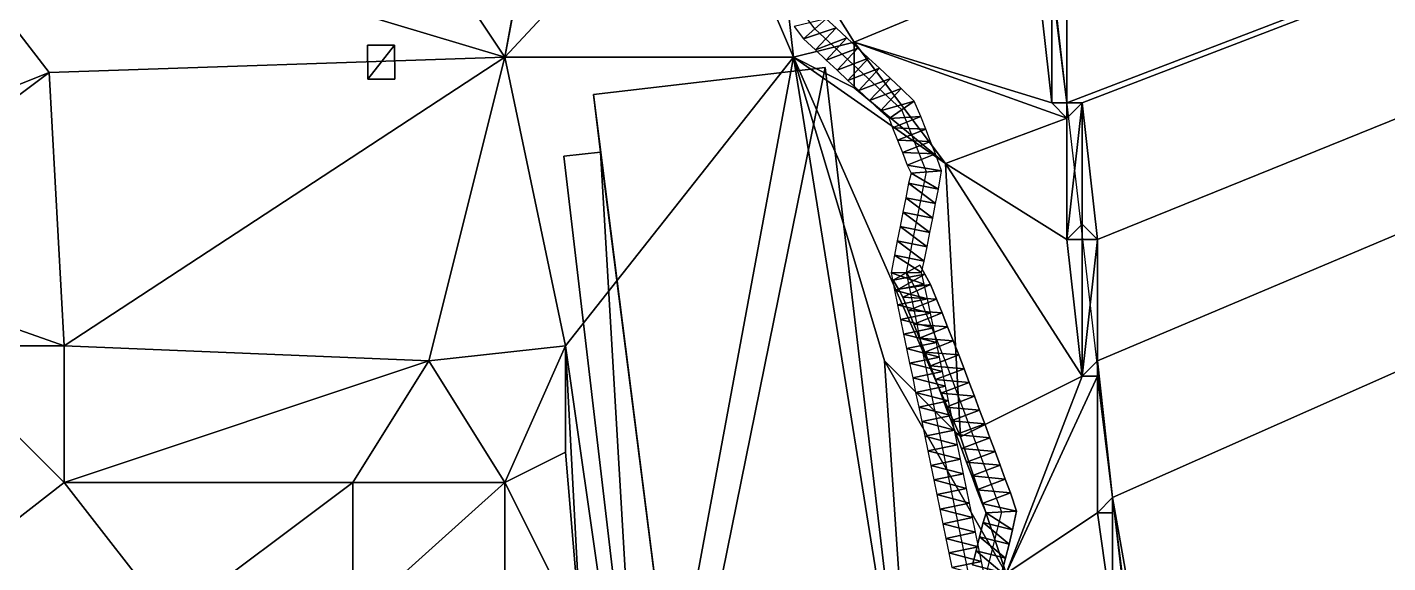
# Model space of a CAD drawing. Header units: metres. Extents: x -1103 to 901, y -902 to 905.
# Drawn here: x -760.9 to -581.8, y -602.6 to -532 of the extents above; entities that cross this region are included whole.
import ezdxf

# ---------------------------------------------------------------- set-up
doc = ezdxf.new("R2010")
doc.units = ezdxf.units.M
for name, color, linetype in [('OSM_BRIDGES', 6, 'CONTINUOUS'), ('OSM_BUILDING_FOOTPRINTS', 7, 'CONTINUOUS'), ('OSM_BUILDING_ROOFS', 1, 'CONTINUOUS'), ('OSM_BUILDING_WALLS', 8, 'CONTINUOUS'), ('OSM_ROAD_AXES', 2, 'CONTINUOUS'), ('OSM_ROAD_SURFACE', 9, 'CONTINUOUS'), ('OSM_TERRAIN', 3, 'CONTINUOUS'), ('OSM_WATER_OUTLINES', 4, 'CONTINUOUS'), ('OSM_WATER_SURFACE', 5, 'CONTINUOUS')]:
    doc.layers.add(name, color=color, linetype=linetype)

msp = doc.modelspace()

# ---------------------------------------------------------------- linework, layer by layer
at = {"layer": 'OSM_BRIDGES'}
for points in [[(-646.88, -565.34, 5.11), (-643.39, -563.37, 5.11), (-642.71, -564.58, 5.1)], [(-643.39, -563.37, 6.01), (-642.71, -564.58, 6), (-642.71, -564.58, 5.1)], [(-643.39, -563.37, 6.01), (-642.71, -564.58, 5.1), (-643.39, -563.37, 5.11)], [(-646.88, -565.34, 5.11), (-642.71, -564.58, 5.1), (-646.2, -566.54, 5.1)], [(-646.88, -565.34, 6.01), (-646.88, -565.34, 5.11), (-646.2, -566.54, 5.1)], [(-646.88, -565.34, 6.01), (-646.2, -566.54, 5.1), (-646.2, -566.54, 6)], [(-646.2, -566.54, 5.1), (-642.71, -564.58, 5.1), (-641.96, -565.92, 5.08)], [(-646.2, -566.54, 5.1), (-641.96, -565.92, 5.08), (-645.59, -567.61, 5.08)], [(-645.59, -567.61, 5.08), (-641.96, -565.92, 5.08), (-641.18, -567.85, 5.07)], [(-642.71, -564.58, 6), (-641.96, -565.92, 5.99), (-641.96, -565.92, 5.08)], [(-642.71, -564.58, 6), (-641.96, -565.92, 5.08), (-642.71, -564.58, 5.1)], [(-641.96, -565.92, 5.99), (-641.18, -567.85, 5.97), (-641.18, -567.85, 5.07)], [(-641.96, -565.92, 5.99), (-641.18, -567.85, 5.07), (-641.96, -565.92, 5.08)], [(-646.2, -566.54, 6), (-646.2, -566.54, 5.1), (-645.59, -567.61, 5.08)], [(-646.2, -566.54, 6), (-645.59, -567.61, 5.08), (-645.59, -567.61, 5.99)], [(-645.59, -567.61, 5.99), (-645.59, -567.61, 5.08), (-644.89, -569.34, 5.07)], [(-645.59, -567.61, 5.99), (-644.89, -569.34, 5.07), (-644.89, -569.34, 5.97)], [(-645.59, -567.61, 5.08), (-641.18, -567.85, 5.07), (-644.89, -569.34, 5.07)], [(-644.89, -569.34, 5.07), (-641.18, -567.85, 5.07), (-640.45, -569.68, 5.06)], [(-644.89, -569.34, 5.97), (-644.89, -569.34, 5.07), (-644.16, -571.17, 5.06)], [(-644.89, -569.34, 5.97), (-644.16, -571.17, 5.06), (-644.16, -571.17, 5.96)], [(-644.89, -569.34, 5.07), (-640.45, -569.68, 5.06), (-644.16, -571.17, 5.06)], [(-641.18, -567.85, 5.97), (-640.45, -569.68, 5.96), (-640.45, -569.68, 5.06)], [(-641.18, -567.85, 5.97), (-640.45, -569.68, 5.06), (-641.18, -567.85, 5.07)], [(-644.16, -571.17, 5.06), (-640.45, -569.68, 5.06), (-639.72, -571.51, 5.04)], [(-644.16, -571.17, 5.96), (-644.16, -571.17, 5.06), (-643.43, -573, 5.04)], [(-644.16, -571.17, 5.96), (-643.43, -573, 5.04), (-643.43, -573, 5.94)], [(-644.16, -571.17, 5.06), (-639.72, -571.51, 5.04), (-643.43, -573, 5.04)], [(-640.45, -569.68, 5.96), (-639.72, -571.51, 5.94), (-639.72, -571.51, 5.04)], [(-640.45, -569.68, 5.96), (-639.72, -571.51, 5.04), (-640.45, -569.68, 5.06)], [(-643.43, -573, 5.04), (-639.72, -571.51, 5.04), (-638.98, -573.34, 5.03)], [(-643.43, -573, 5.94), (-643.43, -573, 5.04), (-642.69, -574.83, 5.03)], [(-643.43, -573, 5.94), (-642.69, -574.83, 5.03), (-642.69, -574.83, 5.93)], [(-643.43, -573, 5.04), (-638.98, -573.34, 5.03), (-642.69, -574.83, 5.03)], [(-639.72, -571.51, 5.94), (-638.98, -573.34, 5.93), (-638.98, -573.34, 5.03)], [(-639.72, -571.51, 5.94), (-638.98, -573.34, 5.03), (-639.72, -571.51, 5.04)], [(-642.69, -574.83, 5.03), (-638.98, -573.34, 5.03), (-638.24, -575.19, 5.01)], [(-642.69, -574.83, 5.93), (-642.69, -574.83, 5.03), (-641.97, -576.63, 5.01)], [(-642.69, -574.83, 5.93), (-641.97, -576.63, 5.01), (-641.97, -576.63, 5.91)], [(-642.69, -574.83, 5.03), (-638.24, -575.19, 5.01), (-641.97, -576.63, 5.01)], [(-638.98, -573.34, 5.93), (-638.24, -575.19, 5.91), (-638.24, -575.19, 5.01)], [(-638.98, -573.34, 5.93), (-638.24, -575.19, 5.01), (-638.98, -573.34, 5.03)], [(-641.97, -576.63, 5.01), (-638.24, -575.19, 5.01), (-637.55, -577.03, 5)], [(-641.97, -576.63, 5.91), (-641.97, -576.63, 5.01), (-641.3, -578.43, 5)], [(-641.97, -576.63, 5.91), (-641.3, -578.43, 5), (-641.3, -578.43, 5.9)], [(-641.97, -576.63, 5.01), (-637.55, -577.03, 5), (-641.3, -578.43, 5)], [(-638.24, -575.19, 5.91), (-637.55, -577.03, 5.9), (-637.55, -577.03, 5)], [(-638.24, -575.19, 5.91), (-637.55, -577.03, 5), (-638.24, -575.19, 5.01)], [(-641.3, -578.43, 5), (-637.55, -577.03, 5), (-636.87, -578.85, 4.98)], [(-641.3, -578.43, 5.9), (-641.3, -578.43, 5), (-640.62, -580.25, 4.98)], [(-641.3, -578.43, 5.9), (-640.62, -580.25, 4.98), (-640.62, -580.25, 5.88)], [(-641.3, -578.43, 5), (-636.87, -578.85, 4.98), (-640.62, -580.25, 4.98)], [(-637.55, -577.03, 5.9), (-636.87, -578.85, 5.88), (-636.87, -578.85, 4.98)], [(-637.55, -577.03, 5.9), (-636.87, -578.85, 4.98), (-637.55, -577.03, 5)], [(-640.62, -580.25, 4.98), (-636.87, -578.85, 4.98), (-636.19, -580.66, 4.97)], [(-640.62, -580.25, 5.88), (-640.62, -580.25, 4.98), (-639.94, -582.07, 4.97)], [(-640.62, -580.25, 5.88), (-639.94, -582.07, 4.97), (-639.94, -582.07, 5.87)], [(-640.62, -580.25, 4.98), (-636.19, -580.66, 4.97), (-639.94, -582.07, 4.97)], [(-636.87, -578.85, 5.88), (-636.19, -580.66, 5.87), (-636.19, -580.66, 4.97)], [(-636.87, -578.85, 5.88), (-636.19, -580.66, 4.97), (-636.87, -578.85, 4.98)], [(-639.94, -582.07, 4.97), (-636.19, -580.66, 4.97), (-635.51, -582.48, 4.95)], [(-639.94, -582.07, 5.87), (-639.94, -582.07, 4.97), (-639.26, -583.88, 4.95)], [(-639.94, -582.07, 5.87), (-639.26, -583.88, 4.95), (-639.26, -583.88, 5.85)], [(-639.94, -582.07, 4.97), (-635.51, -582.48, 4.95), (-639.26, -583.88, 4.95)], [(-636.19, -580.66, 5.87), (-635.51, -582.48, 5.85), (-635.51, -582.48, 4.95)], [(-636.19, -580.66, 5.87), (-635.51, -582.48, 4.95), (-636.19, -580.66, 4.97)], [(-639.26, -583.88, 4.95), (-635.51, -582.48, 4.95), (-634.83, -584.3, 4.94)], [(-639.26, -583.88, 5.85), (-639.26, -583.88, 4.95), (-638.58, -585.7, 4.94)], [(-639.26, -583.88, 5.85), (-638.58, -585.7, 4.94), (-638.58, -585.7, 5.84)], [(-639.26, -583.88, 4.95), (-634.83, -584.3, 4.94), (-638.58, -585.7, 4.94)], [(-635.51, -582.48, 5.85), (-634.83, -584.3, 5.84), (-634.83, -584.3, 4.94)], [(-635.51, -582.48, 5.85), (-634.83, -584.3, 4.94), (-635.51, -582.48, 4.95)], [(-638.58, -585.7, 4.94), (-634.83, -584.3, 4.94), (-634.15, -586.12, 4.93)], [(-638.58, -585.7, 5.84), (-638.58, -585.7, 4.94), (-637.9, -587.52, 4.93)], [(-638.58, -585.7, 5.84), (-637.9, -587.52, 4.93), (-637.9, -587.52, 5.83)], [(-638.58, -585.7, 4.94), (-634.15, -586.12, 4.93), (-637.9, -587.52, 4.93)], [(-634.83, -584.3, 5.84), (-634.15, -586.12, 5.83), (-634.15, -586.12, 4.93)], [(-634.83, -584.3, 5.84), (-634.15, -586.12, 4.93), (-634.83, -584.3, 4.94)], [(-637.9, -587.52, 4.93), (-634.15, -586.12, 4.93), (-633.47, -587.94, 4.91)], [(-637.9, -587.52, 5.83), (-637.9, -587.52, 4.93), (-637.22, -589.34, 4.91)], [(-637.9, -587.52, 5.83), (-637.22, -589.34, 4.91), (-637.22, -589.34, 5.81)], [(-637.9, -587.52, 4.93), (-633.47, -587.94, 4.91), (-637.22, -589.34, 4.91)], [(-634.15, -586.12, 5.83), (-633.47, -587.94, 5.81), (-633.47, -587.94, 4.91)], [(-634.15, -586.12, 5.83), (-633.47, -587.94, 4.91), (-634.15, -586.12, 4.93)], [(-637.22, -589.34, 4.91), (-633.47, -587.94, 4.91), (-632.79, -589.75, 4.9)], [(-633.47, -587.94, 5.81), (-632.79, -589.75, 5.8), (-632.79, -589.75, 4.9)], [(-633.47, -587.94, 5.81), (-632.79, -589.75, 4.9), (-633.47, -587.94, 4.91)], [(-637.22, -589.34, 5.81), (-637.22, -589.34, 4.91), (-636.54, -591.15, 4.9)], [(-637.22, -589.34, 5.81), (-636.54, -591.15, 4.9), (-636.54, -591.15, 5.8)], [(-637.22, -589.34, 4.91), (-632.79, -589.75, 4.9), (-636.54, -591.15, 4.9)], [(-636.54, -591.15, 4.9), (-632.79, -589.75, 4.9), (-632.12, -591.57, 4.88)], [(-632.79, -589.75, 5.8), (-632.12, -591.57, 5.78), (-632.12, -591.57, 4.88)], [(-632.79, -589.75, 5.8), (-632.12, -591.57, 4.88), (-632.79, -589.75, 4.9)], [(-636.54, -591.15, 5.8), (-636.54, -591.15, 4.9), (-635.86, -592.97, 4.88)], [(-636.54, -591.15, 5.8), (-635.86, -592.97, 4.88), (-635.86, -592.97, 5.78)], [(-636.54, -591.15, 4.9), (-632.12, -591.57, 4.88), (-635.86, -592.97, 4.88)], [(-635.86, -592.97, 4.88), (-632.12, -591.57, 4.88), (-631.44, -593.39, 4.87)], [(-632.12, -591.57, 5.78), (-631.44, -593.39, 5.77), (-631.44, -593.39, 4.87)], [(-632.12, -591.57, 5.78), (-631.44, -593.39, 4.87), (-632.12, -591.57, 4.88)], [(-635.86, -592.97, 5.78), (-635.86, -592.97, 4.88), (-635.18, -594.79, 4.87)], [(-635.86, -592.97, 5.78), (-635.18, -594.79, 4.87), (-635.18, -594.79, 5.77)], [(-635.86, -592.97, 4.88), (-631.44, -593.39, 4.87), (-635.18, -594.79, 4.87)], [(-635.18, -594.79, 4.87), (-631.44, -593.39, 4.87), (-630.63, -595.79, 4.85)], [(-631.44, -593.39, 5.77), (-630.63, -595.79, 5.75), (-630.63, -595.79, 4.85)], [(-631.44, -593.39, 5.77), (-630.63, -595.79, 4.85), (-631.44, -593.39, 4.87)], [(-635.18, -594.79, 5.77), (-635.18, -594.79, 4.87), (-634.63, -596.02, 4.85)], [(-635.18, -594.79, 5.77), (-634.63, -596.02, 4.85), (-634.63, -596.02, 5.75)], [(-635.18, -594.79, 4.87), (-630.63, -595.79, 4.85), (-634.63, -596.02, 4.85)], [(-634.63, -596.02, 5.75), (-634.63, -596.02, 4.85), (-635.04, -597.28, 4.84)], [(-634.63, -596.02, 5.75), (-635.04, -597.28, 4.84), (-635.04, -597.28, 5.74)], [(-634.63, -596.02, 4.85), (-631.16, -598.26, 4.84), (-635.04, -597.28, 4.84)], [(-634.63, -596.02, 4.85), (-630.63, -595.79, 4.85), (-631.16, -598.26, 4.84)], [(-630.63, -595.79, 5.75), (-631.16, -598.26, 5.74), (-631.16, -598.26, 4.84)], [(-630.63, -595.79, 5.75), (-631.16, -598.26, 4.84), (-630.63, -595.79, 4.85)], [(-635.04, -597.28, 5.74), (-635.04, -597.28, 4.84), (-635.5, -599.15, 4.83)], [(-635.04, -597.28, 5.74), (-635.5, -599.15, 4.83), (-635.5, -599.15, 5.72)], [(-635.04, -597.28, 4.84), (-631.62, -600.12, 4.83), (-635.5, -599.15, 4.83)], [(-635.04, -597.28, 4.84), (-631.16, -598.26, 4.84), (-631.62, -600.12, 4.83)], [(-631.16, -598.26, 5.74), (-631.62, -600.12, 5.72), (-631.62, -600.12, 4.83)], [(-631.16, -598.26, 5.74), (-631.62, -600.12, 4.83), (-631.16, -598.26, 4.84)], [(-635.5, -599.15, 5.72), (-635.5, -599.15, 4.83), (-635.97, -601.01, 4.81)], [(-635.5, -599.15, 5.72), (-635.97, -601.01, 4.81), (-635.97, -601.01, 5.71)], [(-635.5, -599.15, 4.83), (-632.09, -601.98, 4.81), (-635.97, -601.01, 4.81)], [(-635.5, -599.15, 4.83), (-631.62, -600.12, 4.83), (-632.09, -601.98, 4.81)], [(-635.97, -601.01, 5.71), (-635.97, -601.01, 4.81), (-636.44, -602.87, 4.8)], [(-635.97, -601.01, 5.71), (-636.44, -602.87, 4.8), (-636.44, -602.87, 5.7)], [(-635.97, -601.01, 4.81), (-632.56, -603.85, 4.8), (-636.44, -602.87, 4.8)], [(-635.97, -601.01, 4.81), (-632.09, -601.98, 4.81), (-632.56, -603.85, 4.8)], [(-631.62, -600.12, 5.72), (-632.09, -601.98, 5.71), (-632.09, -601.98, 4.81)], [(-631.62, -600.12, 5.72), (-632.09, -601.98, 4.81), (-631.62, -600.12, 4.83)], [(-632.09, -601.98, 5.71), (-632.56, -603.85, 5.7), (-632.56, -603.85, 4.8)], [(-632.09, -601.98, 5.71), (-632.56, -603.85, 4.8), (-632.09, -601.98, 4.81)]]:
    msp.add_3dface(points, dxfattribs=at)
at = {"layer": 'OSM_BUILDING_FOOTPRINTS'}
for points in [[(-716.08, -534.41, 4.81), (-712.53, -534.38, 4.81), (-712.48, -538.87, 4.81), (-716.03, -538.9, 4.81), (-716.08, -534.41, 4.81)], [(-680.5, -631.95, 3.77), (-674.87, -631.28, 3.77), (-673.91, -639.36, 3.77), (-644.24, -635.91, 3.77), (-655.83, -537.36, 3.77), (-686.32, -540.9, 3.77), (-685.42, -548.49, 3.77), (-690.25, -549.04, 3.77), (-680.5, -631.95, 3.77)]]:
    msp.add_polyline3d(points, close=True, dxfattribs=at)
at = {"layer": 'OSM_BUILDING_ROOFS'}
for points in [[(-712.53, -534.38, 14.81), (-716.08, -534.41, 14.81), (-716.03, -538.9, 14.81)], [(-712.53, -534.38, 14.81), (-716.03, -538.9, 14.81), (-712.48, -538.87, 14.81)], [(-674.87, -631.28, 13.77), (-655.83, -537.36, 13.77), (-686.32, -540.9, 13.77)], [(-674.87, -631.28, 13.77), (-644.24, -635.91, 13.77), (-655.83, -537.36, 13.77)], [(-674.87, -631.28, 13.77), (-686.32, -540.9, 13.77), (-685.42, -548.49, 13.77)], [(-685.42, -548.49, 13.77), (-690.25, -549.04, 13.77), (-680.5, -631.95, 13.77)], [(-685.42, -548.49, 13.77), (-680.5, -631.95, 13.77), (-674.87, -631.28, 13.77)]]:
    msp.add_3dface(points, dxfattribs=at)
at = {"layer": 'OSM_BUILDING_WALLS'}
for points in [[(-712.53, -534.38, 4.81), (-716.08, -534.41, 4.81), (-716.08, -534.41, 14.81)], [(-712.53, -534.38, 4.81), (-716.08, -534.41, 14.81), (-712.53, -534.38, 14.81)], [(-716.08, -534.41, 4.81), (-716.03, -538.9, 4.81), (-716.03, -538.9, 14.81)], [(-716.08, -534.41, 4.81), (-716.03, -538.9, 14.81), (-716.08, -534.41, 14.81)], [(-712.48, -538.87, 4.81), (-712.53, -534.38, 4.81), (-712.53, -534.38, 14.81)], [(-712.48, -538.87, 4.81), (-712.53, -534.38, 14.81), (-712.48, -538.87, 14.81)], [(-655.83, -537.36, 3.77), (-686.32, -540.9, 3.77), (-686.32, -540.9, 13.77)], [(-655.83, -537.36, 3.77), (-686.32, -540.9, 13.77), (-655.83, -537.36, 13.77)], [(-644.24, -635.91, 3.77), (-655.83, -537.36, 3.77), (-655.83, -537.36, 13.77)], [(-644.24, -635.91, 3.77), (-655.83, -537.36, 13.77), (-644.24, -635.91, 13.77)], [(-716.03, -538.9, 4.81), (-712.48, -538.87, 4.81), (-712.48, -538.87, 14.81)], [(-716.03, -538.9, 4.81), (-712.48, -538.87, 14.81), (-716.03, -538.9, 14.81)], [(-686.32, -540.9, 3.77), (-685.42, -548.49, 3.77), (-685.42, -548.49, 13.77)], [(-686.32, -540.9, 3.77), (-685.42, -548.49, 13.77), (-686.32, -540.9, 13.77)], [(-685.42, -548.49, 3.77), (-690.25, -549.04, 3.77), (-690.25, -549.04, 13.77)], [(-685.42, -548.49, 3.77), (-690.25, -549.04, 13.77), (-685.42, -548.49, 13.77)], [(-690.25, -549.04, 3.77), (-680.5, -631.95, 3.77), (-680.5, -631.95, 13.77)], [(-690.25, -549.04, 3.77), (-680.5, -631.95, 13.77), (-690.25, -549.04, 13.77)]]:
    msp.add_3dface(points, dxfattribs=at)
at = {"layer": 'OSM_ROAD_AXES'}
for points in [[(-632.43, -625.89, 5.57), (-645.13, -564.36, 5.85), (-642.51, -551.1, 5.78), (-645.76, -542.91, 5.7), (-657.18, -532.24, 5.83), (-663.81, -523.25, 5.96), (-666.8, -516.62, 5.96), (-668.06, -510.39, 5.94), (-668.37, -495.93, 5.77), (-669.63, -468.47, 6.14), (-671.56, -444.61, 6.47), (-673.78, -439.62, 6.55), (-676.53, -436.75, 6.65), (-680.61, -434.25, 6.55), (-696.63, -425.13, 6.14)], [(-645.13, -564.36, 5.96), (-643.77, -566.77, 5.93), (-640.1, -575.91, 5.86), (-632.63, -595.91, 5.7), (-636.37, -610.81, 5.59), (-632.21, -616.85, 5.54), (-625.83, -628.78, 5.43), (-616.65, -648.8, 5.27)]]:
    msp.add_polyline3d(points, dxfattribs=at)
at = {"layer": 'OSM_ROAD_SURFACE'}
for points in [[(-655.69, -530.91, 5.82), (-659.9, -531.93, 5.97), (-658.67, -533.57, 5.94)], [(-654.39, -532.11, 5.78), (-655.69, -530.91, 5.82), (-658.67, -533.57, 5.94)], [(-654.39, -532.11, 5.78), (-658.67, -533.57, 5.94), (-657.12, -535.03, 5.88)], [(-652.96, -533.45, 5.73), (-654.39, -532.11, 5.78), (-657.12, -535.03, 5.88)], [(-652.96, -533.45, 5.73), (-657.12, -535.03, 5.88), (-655.69, -536.37, 5.82)], [(-651.53, -534.78, 5.7), (-652.96, -533.45, 5.73), (-655.69, -536.37, 5.82)], [(-651.53, -534.78, 5.7), (-655.69, -536.37, 5.82), (-654.26, -537.7, 5.76)], [(-650.11, -536.12, 5.69), (-651.53, -534.78, 5.7), (-654.26, -537.7, 5.76)], [(-650.11, -536.12, 5.69), (-654.26, -537.7, 5.76), (-652.84, -539.04, 5.69)], [(-648.68, -537.45, 5.66), (-650.11, -536.12, 5.69), (-652.84, -539.04, 5.69)], [(-648.68, -537.45, 5.66), (-652.84, -539.04, 5.69), (-651.41, -540.37, 5.66)], [(-647.25, -538.78, 5.63), (-648.68, -537.45, 5.66), (-651.41, -540.37, 5.66)], [(-647.25, -538.78, 5.63), (-651.41, -540.37, 5.66), (-649.98, -541.71, 5.68)], [(-645.82, -540.12, 5.6), (-647.25, -538.78, 5.63), (-649.98, -541.71, 5.68)], [(-645.82, -540.12, 5.6), (-649.98, -541.71, 5.68), (-648.56, -543.04, 5.72)], [(-644.12, -541.77, 5.58), (-645.82, -540.12, 5.6), (-648.56, -543.04, 5.72)], [(-644.12, -541.77, 5.58), (-648.56, -543.04, 5.72), (-647.4, -544.06, 5.74)], [(-643.25, -543.81, 5.64), (-644.12, -541.77, 5.58), (-647.4, -544.06, 5.74)], [(-643.25, -543.81, 5.64), (-647.4, -544.06, 5.74), (-646.97, -545.29, 5.86)], [(-642.6, -545.45, 5.7), (-643.25, -543.81, 5.64), (-646.97, -545.29, 5.86)], [(-642.6, -545.45, 5.7), (-646.97, -545.29, 5.86), (-646.32, -546.92, 5.86)], [(-641.95, -547.08, 5.76), (-642.6, -545.45, 5.7), (-646.32, -546.92, 5.86)], [(-641.95, -547.08, 5.76), (-646.32, -546.92, 5.86), (-645.67, -548.56, 5.86)], [(-641.3, -548.72, 5.78), (-641.95, -547.08, 5.76), (-645.67, -548.56, 5.86)], [(-641.3, -548.72, 5.78), (-645.67, -548.56, 5.86), (-645.02, -550.2, 5.86)], [(-640.52, -550.94, 5.8), (-641.3, -548.72, 5.78), (-645.02, -550.2, 5.86)], [(-640.52, -550.94, 5.8), (-645.02, -550.2, 5.86), (-644.51, -551.25, 5.85)], [(-640.92, -553.38, 5.82), (-644.51, -551.25, 5.85), (-644.85, -552.6, 5.86)], [(-640.92, -553.38, 5.82), (-640.52, -550.94, 5.8), (-644.51, -551.25, 5.85)], [(-641.3, -555.27, 5.83), (-644.85, -552.6, 5.86), (-645.22, -554.5, 5.87)], [(-641.3, -555.27, 5.83), (-640.92, -553.38, 5.82), (-644.85, -552.6, 5.86)], [(-641.67, -557.17, 5.84), (-645.22, -554.5, 5.87), (-645.6, -556.39, 5.88)], [(-641.67, -557.17, 5.84), (-641.3, -555.27, 5.83), (-645.22, -554.5, 5.87)], [(-642.05, -559.06, 5.84), (-645.6, -556.39, 5.88), (-645.97, -558.28, 5.89)], [(-642.05, -559.06, 5.84), (-641.67, -557.17, 5.84), (-645.6, -556.39, 5.88)], [(-642.42, -560.96, 5.86), (-645.97, -558.28, 5.89), (-646.35, -560.18, 5.9)], [(-642.42, -560.96, 5.86), (-642.05, -559.06, 5.84), (-645.97, -558.28, 5.89)], [(-642.8, -562.85, 5.87), (-646.35, -560.18, 5.9), (-646.72, -562.07, 5.91)], [(-642.8, -562.85, 5.87), (-642.42, -560.96, 5.86), (-646.35, -560.18, 5.9)], [(-643.13, -564.34, 5.87), (-646.72, -562.07, 5.91), (-647.13, -564.37, 5.92)], [(-643.13, -564.34, 5.87), (-642.8, -562.85, 5.87), (-646.72, -562.07, 5.91)], [(-646.88, -565.34, 6.01), (-642.71, -564.58, 6), (-643.39, -563.37, 6.01)], [(-642.78, -565.87, 5.87), (-643.13, -564.34, 5.87), (-647.13, -564.37, 5.92)], [(-642.78, -565.87, 5.87), (-647.13, -564.37, 5.92), (-646.69, -566.68, 5.93)], [(-646.88, -565.34, 6.01), (-646.2, -566.54, 6), (-642.71, -564.58, 6)], [(-642.38, -567.8, 5.87), (-642.78, -565.87, 5.87), (-646.69, -566.68, 5.93)], [(-646.2, -566.54, 6), (-641.96, -565.92, 5.99), (-642.71, -564.58, 6)], [(-646.2, -566.54, 6), (-645.59, -567.61, 5.99), (-641.96, -565.92, 5.99)], [(-645.59, -567.61, 5.99), (-641.18, -567.85, 5.97), (-641.96, -565.92, 5.99)], [(-642.38, -567.8, 5.87), (-646.69, -566.68, 5.93), (-646.3, -568.61, 5.96)], [(-641.98, -569.72, 5.88), (-642.38, -567.8, 5.87), (-646.3, -568.61, 5.96)], [(-645.59, -567.61, 5.99), (-644.89, -569.34, 5.97), (-641.18, -567.85, 5.97)], [(-641.98, -569.72, 5.88), (-646.3, -568.61, 5.96), (-645.9, -570.53, 5.98)], [(-644.89, -569.34, 5.97), (-640.45, -569.68, 5.96), (-641.18, -567.85, 5.97)], [(-644.89, -569.34, 5.97), (-644.16, -571.17, 5.96), (-640.45, -569.68, 5.96)], [(-641.59, -571.64, 5.88), (-641.98, -569.72, 5.88), (-645.9, -570.53, 5.98)], [(-641.59, -571.64, 5.88), (-645.9, -570.53, 5.98), (-645.5, -572.45, 6.01)], [(-644.16, -571.17, 5.96), (-639.72, -571.51, 5.94), (-640.45, -569.68, 5.96)], [(-644.16, -571.17, 5.96), (-643.43, -573, 5.94), (-639.72, -571.51, 5.94)], [(-641.19, -573.57, 5.88), (-641.59, -571.64, 5.88), (-645.5, -572.45, 6.01)], [(-641.19, -573.57, 5.88), (-645.5, -572.45, 6.01), (-645.11, -574.37, 6.03)], [(-643.43, -573, 5.94), (-638.98, -573.34, 5.93), (-639.72, -571.51, 5.94)], [(-643.43, -573, 5.94), (-642.69, -574.83, 5.93), (-638.98, -573.34, 5.93)], [(-640.79, -575.49, 5.88), (-641.19, -573.57, 5.88), (-645.11, -574.37, 6.03)], [(-640.79, -575.49, 5.88), (-645.11, -574.37, 6.03), (-644.71, -576.3, 6.06)], [(-642.69, -574.83, 5.93), (-638.24, -575.19, 5.91), (-638.98, -573.34, 5.93)], [(-642.69, -574.83, 5.93), (-641.97, -576.63, 5.91), (-638.24, -575.19, 5.91)], [(-640.39, -577.41, 5.88), (-640.79, -575.49, 5.88), (-644.71, -576.3, 6.06)], [(-640.39, -577.41, 5.88), (-644.71, -576.3, 6.06), (-644.31, -578.22, 6.08)], [(-641.97, -576.63, 5.91), (-637.55, -577.03, 5.9), (-638.24, -575.19, 5.91)], [(-641.97, -576.63, 5.91), (-641.3, -578.43, 5.9), (-637.55, -577.03, 5.9)], [(-640, -579.33, 5.88), (-640.39, -577.41, 5.88), (-644.31, -578.22, 6.08)], [(-640, -579.33, 5.88), (-644.31, -578.22, 6.08), (-643.92, -580.14, 6.11)], [(-641.3, -578.43, 5.9), (-636.87, -578.85, 5.88), (-637.55, -577.03, 5.9)], [(-641.3, -578.43, 5.9), (-640.62, -580.25, 5.88), (-636.87, -578.85, 5.88)], [(-639.6, -581.26, 5.88), (-640, -579.33, 5.88), (-643.92, -580.14, 6.11)], [(-639.6, -581.26, 5.88), (-643.92, -580.14, 6.11), (-643.52, -582.07, 6.13)], [(-640.62, -580.25, 5.88), (-636.19, -580.66, 5.87), (-636.87, -578.85, 5.88)], [(-640.62, -580.25, 5.88), (-639.94, -582.07, 5.87), (-636.19, -580.66, 5.87)], [(-639.21, -583.18, 5.88), (-639.6, -581.26, 5.88), (-643.52, -582.07, 6.13)], [(-639.21, -583.18, 5.88), (-643.52, -582.07, 6.13), (-643.12, -583.99, 6.14)], [(-639.94, -582.07, 5.87), (-635.51, -582.48, 5.85), (-636.19, -580.66, 5.87)], [(-639.94, -582.07, 5.87), (-639.26, -583.88, 5.85), (-635.51, -582.48, 5.85)], [(-638.81, -585.1, 5.9), (-639.21, -583.18, 5.88), (-643.12, -583.99, 6.14)], [(-639.26, -583.88, 5.85), (-634.83, -584.3, 5.84), (-635.51, -582.48, 5.85)], [(-639.26, -583.88, 5.85), (-638.58, -585.7, 5.84), (-634.83, -584.3, 5.84)], [(-638.81, -585.1, 5.9), (-643.12, -583.99, 6.14), (-642.73, -585.91, 6.14)], [(-638.41, -587.03, 5.92), (-638.81, -585.1, 5.9), (-642.73, -585.91, 6.14)], [(-638.58, -585.7, 5.84), (-634.15, -586.12, 5.83), (-634.83, -584.3, 5.84)], [(-638.58, -585.7, 5.84), (-637.9, -587.52, 5.83), (-634.15, -586.12, 5.83)], [(-638.41, -587.03, 5.92), (-642.73, -585.91, 6.14), (-642.33, -587.83, 6.13)], [(-638.01, -588.95, 5.94), (-638.41, -587.03, 5.92), (-642.33, -587.83, 6.13)], [(-637.9, -587.52, 5.83), (-633.47, -587.94, 5.81), (-634.15, -586.12, 5.83)], [(-637.9, -587.52, 5.83), (-637.22, -589.34, 5.81), (-633.47, -587.94, 5.81)], [(-638.01, -588.95, 5.94), (-642.33, -587.83, 6.13), (-641.93, -589.76, 6.11)], [(-637.62, -590.87, 5.95), (-638.01, -588.95, 5.94), (-641.93, -589.76, 6.11)], [(-637.22, -589.34, 5.81), (-632.79, -589.75, 5.8), (-633.47, -587.94, 5.81)], [(-637.62, -590.87, 5.95), (-641.93, -589.76, 6.11), (-641.53, -591.68, 6.1)], [(-637.22, -592.79, 5.97), (-637.62, -590.87, 5.95), (-641.53, -591.68, 6.1)], [(-637.22, -589.34, 5.81), (-636.54, -591.15, 5.8), (-632.79, -589.75, 5.8)], [(-636.54, -591.15, 5.8), (-632.12, -591.57, 5.78), (-632.79, -589.75, 5.8)], [(-637.22, -592.79, 5.97), (-641.53, -591.68, 6.1), (-641.14, -593.6, 6.09)], [(-636.82, -594.72, 5.98), (-637.22, -592.79, 5.97), (-641.14, -593.6, 6.09)], [(-636.54, -591.15, 5.8), (-635.86, -592.97, 5.78), (-632.12, -591.57, 5.78)], [(-635.86, -592.97, 5.78), (-631.44, -593.39, 5.77), (-632.12, -591.57, 5.78)], [(-636.82, -594.72, 5.98), (-641.14, -593.6, 6.09), (-640.74, -595.53, 6.07)], [(-635.86, -592.97, 5.78), (-635.18, -594.79, 5.77), (-631.44, -593.39, 5.77)], [(-635.18, -594.79, 5.77), (-630.63, -595.79, 5.75), (-631.44, -593.39, 5.77)], [(-636.43, -596.64, 5.99), (-636.82, -594.72, 5.98), (-640.74, -595.53, 6.07)], [(-636.43, -596.64, 5.99), (-640.74, -595.53, 6.07), (-640.34, -597.45, 6.06)], [(-635.18, -594.79, 5.77), (-634.63, -596.02, 5.75), (-630.63, -595.79, 5.75)], [(-634.63, -596.02, 5.75), (-635.04, -597.28, 5.74), (-631.16, -598.26, 5.74)], [(-634.63, -596.02, 5.75), (-631.16, -598.26, 5.74), (-630.63, -595.79, 5.75)], [(-636.03, -598.56, 5.98), (-636.43, -596.64, 5.99), (-640.34, -597.45, 6.06)], [(-636.03, -598.56, 5.98), (-640.34, -597.45, 6.06), (-639.95, -599.37, 6.05)], [(-635.04, -597.28, 5.74), (-635.5, -599.15, 5.72), (-631.62, -600.12, 5.72)], [(-635.04, -597.28, 5.74), (-631.62, -600.12, 5.72), (-631.16, -598.26, 5.74)], [(-635.63, -600.49, 5.96), (-636.03, -598.56, 5.98), (-639.95, -599.37, 6.05)], [(-635.63, -600.49, 5.96), (-639.95, -599.37, 6.05), (-639.55, -601.29, 6.03)], [(-635.5, -599.15, 5.72), (-635.97, -601.01, 5.71), (-632.09, -601.98, 5.71)], [(-635.5, -599.15, 5.72), (-632.09, -601.98, 5.71), (-631.62, -600.12, 5.72)], [(-635.24, -602.41, 5.95), (-635.63, -600.49, 5.96), (-639.55, -601.29, 6.03)], [(-635.24, -602.41, 5.95), (-639.55, -601.29, 6.03), (-639.15, -603.22, 6.02)], [(-635.97, -601.01, 5.71), (-636.44, -602.87, 5.7), (-632.56, -603.85, 5.7)], [(-635.97, -601.01, 5.71), (-632.56, -603.85, 5.7), (-632.09, -601.98, 5.71)], [(-634.84, -604.33, 5.94), (-635.24, -602.41, 5.95), (-639.15, -603.22, 6.02)]]:
    msp.add_3dface(points, dxfattribs=at)
at = {"layer": 'OSM_TERRAIN'}
for points in [[(-622, -542), (284, -194), (-624, -542)], [(-624, -542), (284, -194), (-624, -524)], [(-620, -560), (284, -194), (-622, -542)], [(-620, -560), (-620, -576), (284, -194)], [(-620, -576), (-618, -594), (284, -194)], [(-612, -628), (284, -194), (-618, -594)], [(-604, -696), (284, -194), (-612, -628)], [(-604, -696), (-594, -778), (284, -194)], [(-594, -778), (-580, -894), (284, -194)], [(-698, -536, 6), (-692, -504, 7.17), (-694, -514, 6.86)], [(-698, -536, 6), (-672, -508, 5.97), (-692, -504, 7.17)], [(-698, -536, 6), (-660, -536, 5.94), (-672, -508, 5.97)], [(-672, -508, 5.97), (-660, -536, 5.94), (-662, -518, 5.97)], [(-798, -554, 10.14), (-758, -538, 9.04), (-778, -512, 11.35)], [(-758, -538, 9.04), (-698, -536, 6), (-778, -512, 11.35)], [(-698, -536, 6), (-714, -512, 8.23), (-778, -512, 11.35)], [(-698, -536, 6), (-694, -514, 6.86), (-714, -512, 8.23)], [(-660, -536, 5.94), (-652, -534, 5.65), (-662, -518, 5.97)], [(-652, -534, 5.65), (-628, -524, 4.22), (-662, -518, 5.97)], [(-626, -542, 4.15), (-628, -524, 4.22), (-652, -534, 5.65)], [(-626, -542, 4.15), (-626, -526, 4.1), (-628, -524, 4.22)], [(-624, -542), (-624, -524), (-626, -526, 4.1)], [(-626, -542, 4.15), (-624, -542), (-626, -526, 4.1)], [(-652, -540, 5.6), (-652, -534, 5.65), (-660, -536, 5.94)], [(-652, -540, 5.6), (-640, -550, 5.75), (-652, -534, 5.65)], [(-640, -550, 5.75), (-624, -544, 4), (-652, -534, 5.65)], [(-624, -544, 4), (-626, -542, 4.15), (-652, -534, 5.65)], [(-756, -574, 8.82), (-698, -536, 6), (-758, -538, 9.04)], [(-708, -576, 6.46), (-698, -536, 6), (-756, -574, 8.82)], [(-708, -576, 6.46), (-690, -574, 6.08), (-698, -536, 6)], [(-690, -574, 6.08), (-660, -536, 5.94), (-698, -536, 6)], [(-680, -644, 5.96), (-660, -536, 5.94), (-690, -574, 6.08)], [(-644, -636, 5.95), (-660, -536, 5.94), (-680, -644, 5.96)], [(-644, -636, 5.95), (-648, -576, 6.22), (-660, -536, 5.94)], [(-648, -576, 6.22), (-638, -586, 5.82), (-660, -536, 5.94)], [(-660, -536, 5.94), (-638, -586, 5.82), (-640, -550, 5.75)], [(-660, -536, 5.94), (-640, -550, 5.75), (-652, -540, 5.6)], [(-790, -562, 9.03), (-758, -538, 9.04), (-798, -554, 10.14)], [(-756, -574, 8.82), (-758, -538, 9.04), (-790, -562, 9.03)], [(-624, -544, 4), (-624, -542), (-626, -542, 4.15)], [(-624, -560, 4.03), (-622, -558), (-622, -542)], [(-624, -560, 4.03), (-622, -542), (-624, -544, 4)], [(-624, -544, 4), (-622, -542), (-624, -542)], [(-620, -560), (-622, -542), (-622, -558)], [(-640, -550, 5.75), (-624, -560, 4.03), (-624, -544, 4)], [(-638, -586, 5.82), (-622, -578, 4.23), (-640, -550, 5.75)], [(-640, -550, 5.75), (-622, -578, 4.23), (-624, -560, 4.03)], [(-624, -560, 4.03), (-622, -560, 3.85), (-622, -558)], [(-622, -560, 3.85), (-620, -560), (-622, -558)], [(-622, -578, 4.23), (-622, -560, 3.85), (-624, -560, 4.03)], [(-622, -578, 4.23), (-620, -576), (-620, -560)], [(-622, -578, 4.23), (-620, -560), (-622, -560, 3.85)], [(-774, -574, 8.88), (-756, -574, 8.82), (-790, -562, 9.03)], [(-774, -606, 6.38), (-756, -592, 7.78), (-774, -574, 8.88)], [(-774, -574, 8.88), (-756, -592, 7.78), (-756, -574, 8.82)], [(-756, -574, 8.82), (-756, -592, 7.78), (-708, -576, 6.46)], [(-698, -592, 6.98), (-690, -574, 6.08), (-708, -576, 6.46)], [(-698, -592, 6.98), (-690, -588, 6.86), (-690, -574, 6.08)], [(-680, -644, 5.96), (-690, -574, 6.08), (-688, -612, 6.87)], [(-688, -612, 6.87), (-690, -574, 6.08), (-690, -588, 6.86)], [(-718, -592, 6.08), (-708, -576, 6.46), (-756, -592, 7.78)], [(-718, -592, 6.08), (-698, -592, 6.98), (-708, -576, 6.46)], [(-644, -636, 5.95), (-632, -604, 5.84), (-648, -576, 6.22)], [(-632, -604, 5.84), (-638, -586, 5.82), (-648, -576, 6.22)], [(-622, -578, 4.23), (-620, -578, 4.13), (-620, -576)], [(-618, -594), (-620, -576), (-620, -578, 4.13)], [(-632, -604, 5.84), (-622, -578, 4.23), (-638, -586, 5.82)], [(-632, -604, 5.84), (-620, -596, 5.08), (-620, -578, 4.13)], [(-622, -578, 4.23), (-632, -604, 5.84), (-620, -578, 4.13)], [(-620, -596, 5.08), (-618, -594), (-620, -578, 4.13)], [(-688, -612, 6.87), (-690, -588, 6.86), (-698, -592, 6.98)], [(-742, -610, 5.97), (-756, -592, 7.78), (-774, -606, 6.38)], [(-742, -610, 5.97), (-718, -592, 6.08), (-756, -592, 7.78)], [(-718, -610, 5.99), (-718, -592, 6.08), (-742, -610, 5.97)], [(-698, -630, 6.01), (-698, -592, 6.98), (-718, -610, 5.99)], [(-718, -610, 5.99), (-698, -592, 6.98), (-718, -592, 6.08)], [(-698, -630, 6.01), (-688, -612, 6.87), (-698, -592, 6.98)], [(-620, -596, 5.08), (-618, -596, 4.97), (-618, -594)], [(-612, -628), (-618, -594), (-616, -610)], [(-618, -610, 5.62), (-616, -610), (-618, -594)], [(-618, -610, 5.62), (-618, -594), (-618, -596, 4.97)], [(-618, -610, 5.62), (-620, -596, 5.08), (-632, -604, 5.84)], [(-618, -610, 5.62), (-618, -596, 4.97), (-620, -596, 5.08)]]:
    msp.add_3dface(points, dxfattribs=at)
at = {"layer": 'OSM_WATER_OUTLINES'}
msp.add_polyline3d([(-541.97, -191.01, 1), (-595.5, -279.1, 1), (-600.1, -286.66, 1), (-645.41, -361.21, 1), (-630.03, -494.95, 1), (-626.57, -520.15, 1), (-605.85, -699.14, 1), (-601.5, -736.6, 1), (-581.53, -893.84, 1), (-573.74, -900, 1), (428.28, -900, 1)], dxfattribs=at)
at = {"layer": 'OSM_WATER_SURFACE'}
for points in [[(476.48, -23.24, 1), (-626.57, -520.15, 1), (-605.85, -699.14, 1)], [(476.48, -23.24, 1), (-605.85, -699.14, 1), (-601.5, -736.6, 1)], [(476.48, -23.24, 1), (-601.5, -736.6, 1), (-581.53, -893.84, 1)]]:
    msp.add_3dface(points, dxfattribs=at)

doc.saveas('drawing.dxf')
